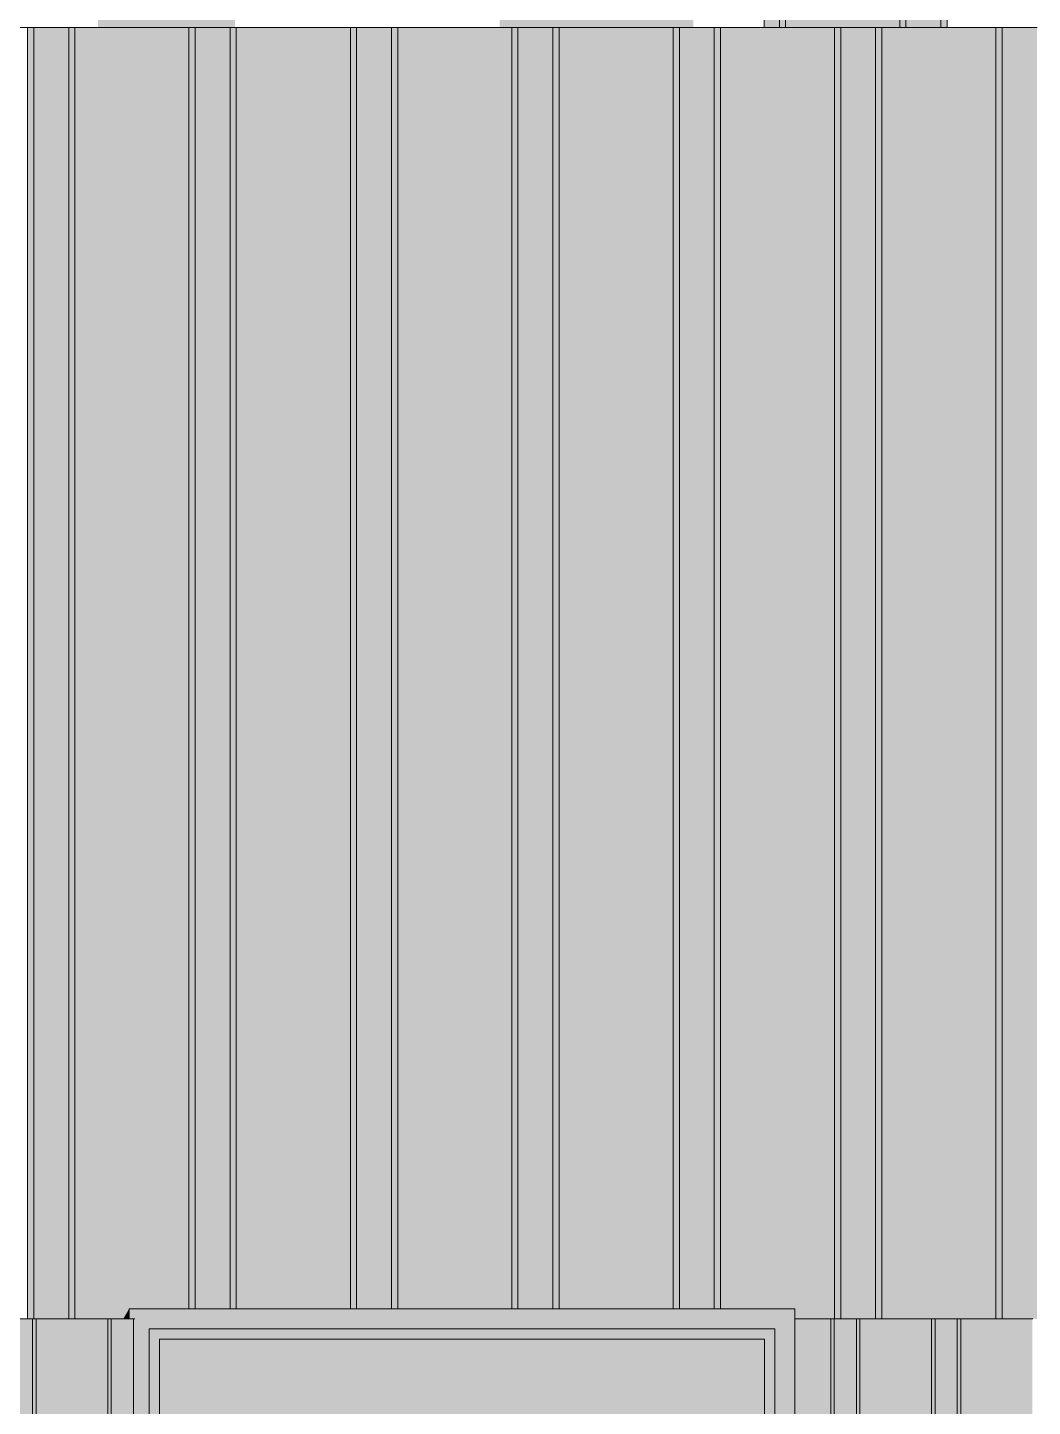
# Model space of a CAD drawing. Header units: millimetres. Extents: x 365175 to 2667127, y -330297 to -162108.
# Drawn here: x 2029477 to 2031968, y -322311 to -318894 of the extents above; entities that cross this region are included whole.
import ezdxf

# ---------------------------------------------------------------- set-up
doc = ezdxf.new("R2010")
doc.units = ezdxf.units.MM
doc.header["$MEASUREMENT"] = 0
doc.layers.add('Fenêtres ARCHICAD', color=7, linetype='Continuous')

# ---------------------------------------------------------------- blocks, each defined once
blk = doc.blocks.new('Élément de coupe_796_2', base_point=(2255931.670114369, -327094.3607468656))
at = {"layer": 'Fenêtres ARCHICAD', "linetype": 'Continuous', "lineweight": 0, "true_color": 0x000000}
for points in [[(2029729.113893901, -322069.3607468656), (2029779.113893901, -322119.3607468656), (2031329.113893901, -322119.3607468656), (2031379.113893901, -322069.3607468656)], [(2029729.113915507, -322069.3607468656), (2029729.113915507, -322094.3607748052), (2029739.691613588, -322094.3607748052), (2029743.294238356, -322094.3607748052), (2029743.294238356, -327094.3607468656), (2029754.113943446, -327094.3607468656), (2029779.113821629, -327069.3607189259), (2029779.113821629, -322119.3607278666)], [(2031329.113913341, -327069.3607400968), (2031354.113913307, -327094.360740063), (2031379.113913273, -327094.360740063), (2031379.113913273, -322069.3607468656), (2031329.113913341, -322119.3607467979)], [(2029779.113821629, -322119.3607278666), (2029779.113821629, -322144.3607558063), (2029804.113924447, -322144.3607558063), (2031304.113878626, -322144.3607558063), (2031329.113906566, -322144.3607558063), (2031329.113906566, -322119.3607278666)], [(2029779.113821629, -322119.3607278666), (2029779.113821629, -322144.3607558063), (2029804.113924447, -322144.3607558063), (2031304.113878626, -322144.3607558063), (2031329.113906566, -322144.3607558063), (2031329.113906566, -322119.3607278666)], [(2029804.113924447, -322144.3607558063), (2029779.113821629, -322144.3607558063), (2029779.113821629, -327044.3607658645), (2029804.113924447, -327044.3607658645)], [(2029779.113821629, -322144.3607558063), (2029779.113821629, -322705.3324961328), (2029804.11391729, -322705.3325985483), (2029804.11391729, -322144.3607849923)], [(2029804.113829563, -322723.644089478), (2030982.511175225, -322723.6441914229), (2030982.51110113, -327044.3608113028), (2031304.113915649, -327044.3607343917), (2031304.113915649, -322144.3607654655), (2029804.113903658, -322144.3607412693)], [(2029804.113893901, -327044.3607468656), (2031304.113893901, -327044.3607468656), (2031304.113893901, -322144.3607468656), (2029804.113893901, -322144.3607468656)], [(2031304.113893901, -327044.3607481894), (2031329.113893767, -327044.3607481894), (2031329.113893767, -322144.3607745416), (2031304.113893901, -322144.3607745416)], [(2031304.113893901, -327044.3607481894), (2031329.113893767, -327044.3607481894), (2031329.113893767, -322144.3607745416), (2031304.113893901, -322144.3607745416)]]:
    blk.add_hatch(color=18, dxfattribs=at).paths.add_polyline_path(points)
at = {"layer": 'Fenêtres ARCHICAD', "color": 7, "linetype": 'Continuous', "lineweight": 5}
for p, q in [((2029729.113893901, -322069.3607468656), (2029729.113893901, -322094.3607468645)), ((2031379.113893901, -322069.3607468656), (2029729.113893901, -322069.3607468656)), ((2031379.113893901, -327094.3607468656), (2031379.113893901, -322069.3607468656)), ((2029779.113893901, -327069.3607468656), (2029779.113893901, -322119.3607468656)), ((2029779.113893901, -322119.3607468656), (2031329.113893901, -322119.3607468656)), ((2031329.113893901, -322119.3607468656), (2031329.113893901, -327069.3607468656)), ((2029804.113893901, -327044.3607468656), (2029804.113893901, -322144.3607468656)), ((2029804.113893901, -322144.3607468656), (2031304.113893901, -322144.3607468656)), ((2031304.113893901, -322144.3607468656), (2031304.113893901, -327044.3607468656))]:
    blk.add_line(p, q, dxfattribs=at)
blk = doc.blocks.new('Élément de coupe_801_2', base_point=(2255931.670114369, -327094.3607468656))
at = {"linetype": 'Continuous', "lineweight": 0, "true_color": 0x000000}
for points in [[(2029489.691628403, -327094.3607468656), (2029489.691628403, -322094.3607468656), (2029434.691628403, -322094.3607468656), (2029434.691628403, -327094.3607468656)], [(2029489.691628403, -322094.3607468656), (2029489.691628403, -327094.3607468656), (2029498.33788642, -327094.3607468656), (2029498.33788642, -322094.3607468656)], [(2029497.329127588, -322094.3606828148), (2029498.33785741, -322128.5424403777), (2029498.337886819, -322094.3607557059)], [(2029676.045400652, -327094.3607468656), (2029676.045400652, -322094.3607468656), (2029498.337856155, -322094.3607468656), (2029498.337856155, -327094.3607468656)], [(2029498.337856155, -322094.3607468656), (2029498.337856155, -322128.5424568733), (2029559.743045608, -322128.5424751702), (2029594.780658954, -322094.3607748228)], [(2029516.641778528, -322387.346639787), (2029516.641844154, -327094.3607853214), (2029676.045433226, -327094.360728182), (2029676.045498852, -322094.3607039612)], [(2029676.045400652, -322094.3607468656), (2029676.045400652, -327094.3607468656), (2029684.691658669, -327094.3607468656), (2029684.691658669, -322094.3607468656)], [(2029676.045400652, -322094.3607468656), (2029676.045400652, -327094.3607468656), (2029684.691658669, -327094.3607468656), (2029684.691658669, -322094.3607468656)], [(2029739.691628403, -327094.3607468656), (2029739.691628403, -322094.3607468656), (2029684.691628403, -322094.3607468656), (2029684.691628403, -327094.3607468656)], [(2029743.2942233, -322094.3607468656), (2029739.691628403, -322094.3607468656), (2029739.691628403, -327094.3607468656), (2029743.2942233, -327094.3607468656)]]:
    blk.add_hatch(color=18, dxfattribs=at).paths.add_polyline_path(points)
at = {"color": 7, "linetype": 'Continuous', "lineweight": 5}
for p, q in [((2029434.691628403, -322094.3607468656), (2029489.691628403, -322094.3607468656)), ((2029489.691628403, -327094.3607468656), (2029489.691628403, -322094.3607468656)), ((2029489.691628403, -322094.3607468656), (2029497.329129584, -322094.3607468656)), ((2029498.337856155, -327094.3607468656), (2029498.337856155, -322094.3607468656)), ((2029594.780651036, -322094.3607468656), (2029676.045400652, -322094.3607468656)), ((2029676.045400652, -327094.3607468656), (2029676.045400652, -322094.3607468656)), ((2029676.045400652, -322094.3607468656), (2029684.691628403, -322094.3607468656)), ((2029684.691628403, -327094.3607468656), (2029684.691628403, -322094.3607468656)), ((2029684.691628403, -322094.3607468656), (2029739.691628403, -322094.3607468656)), ((2029739.691628403, -327094.3607468656), (2029739.691628403, -322094.3607468656)), ((2029739.691628403, -322094.3607468656), (2029743.2942233, -322094.3607468656))]:
    blk.add_line(p, q, dxfattribs=at)
blk = doc.blocks.new('Élément de coupe_802_2', base_point=(2255931.670114369, -327094.3607468656))
at = {"linetype": 'Continuous', "lineweight": 0, "true_color": 0x000000}
for points in [[(2031467.967681401, -322094.3607748052), (2031379.113894342, -322094.3607748052), (2031379.113894342, -327094.3607468656), (2031467.967681401, -327094.3607468656)], [(2031379.113894342, -327094.3607126883), (2031467.967693349, -327094.3607400123), (2031467.967693349, -322094.3607663623), (2031379.113894342, -322257.6750152885)], [(2031467.96766615, -322094.3607468656), (2031467.96766615, -327094.3607468656), (2031476.613924167, -327094.3607468656), (2031476.613924167, -322094.3607468656)], [(2031467.96766615, -322094.3607468656), (2031467.96766615, -327094.3607468656), (2031476.613924167, -327094.3607468656), (2031476.613924167, -322094.3607468656)], [(2031531.613893901, -327094.3607468656), (2031531.613893901, -322094.3607468656), (2031476.613893901, -322094.3607468656), (2031476.613893901, -327094.3607468656)], [(2031531.613893901, -322094.3607468656), (2031531.613893901, -327094.3607468656), (2031540.260151918, -327094.3607468656), (2031540.260151918, -322094.3607468656)], [(2031539.251393086, -322094.360760177), (2031540.260122908, -322128.5425177399), (2031540.260152317, -322094.3607557064)], [(2031540.260119415, -322094.3607481492), (2031540.260119415, -322128.5424581569), (2031559.742945825, -322128.5424440838), (2031594.780624796, -322094.360706095)], [(2031717.96766615, -327094.3607468656), (2031717.96766615, -322094.3607468656), (2031540.260121653, -322094.3607468656), (2031540.260121653, -327094.3607468656)], [(2031558.564041788, -322387.3466410706), (2031558.564107414, -327094.3607105803), (2031717.967696486, -327094.3607294656), (2031717.967696486, -322094.3607428864)], [(2031717.96766615, -322094.3607468656), (2031717.96766615, -327094.3607468656), (2031726.613924167, -327094.3607468656), (2031726.613924167, -322094.3607468656)], [(2031717.96766615, -322094.3607468656), (2031717.96766615, -327094.3607468656), (2031726.613924167, -327094.3607468656), (2031726.613924167, -322094.3607468656)], [(2031781.613893901, -327094.3607468656), (2031781.613893901, -322094.3607468656), (2031726.613893901, -322094.3607468656), (2031726.613893901, -327094.3607468656)], [(2031781.613893901, -322094.3607468656), (2031781.613893901, -327094.3607468656), (2031790.260151918, -327094.3607468656), (2031790.260151918, -322094.3607468656)], [(2031790.260086188, -322094.3607468656), (2031790.260086188, -327094.3606723597), (2031967.967629759, -327094.3607468656), (2031967.967629759, -322094.3607468656)], [(2031808.564074185, -322387.3466781397), (2031808.564074185, -327094.3607848005), (2031967.967597615, -327094.3607653026), (2031967.967597615, -322094.3607792442), (2031873.243078303, -322094.360693037), (2031873.243078303, -322128.5424030413), (2031949.370589882, -322128.5423398693)]]:
    blk.add_hatch(color=18, dxfattribs=at).paths.add_polyline_path(points)
at = {"color": 7, "linetype": 'Continuous', "lineweight": 5}
for p, q in [((2031379.113893901, -322094.3607468656), (2031467.96766615, -322094.3607468656)), ((2031467.96766615, -327094.3607468656), (2031467.96766615, -322094.3607468656)), ((2031467.96766615, -322094.3607468656), (2031476.613893901, -322094.3607468656)), ((2031476.613893901, -327094.3607468656), (2031476.613893901, -322094.3607468656)), ((2031476.613893901, -322094.3607468656), (2031531.613893901, -322094.3607468656)), ((2031531.613893901, -327094.3607468656), (2031531.613893901, -322094.3607468656)), ((2031531.613893901, -322094.3607468656), (2031539.251395082, -322094.3607468656)), ((2031540.260121653, -327094.3607468656), (2031540.260121653, -322094.3607468656)), ((2031594.780651037, -322094.3607468656), (2031717.96766615, -322094.3607468656)), ((2031717.96766615, -327094.3607468656), (2031717.96766615, -322094.3607468656)), ((2031717.96766615, -322094.3607468656), (2031726.613893901, -322094.3607468656)), ((2031726.613893901, -327094.3607468656), (2031726.613893901, -322094.3607468656)), ((2031726.613893901, -322094.3607468656), (2031781.613893901, -322094.3607468656)), ((2031781.613893901, -327094.3607468656), (2031781.613893901, -322094.3607468656)), ((2031781.613893901, -322094.3607468656), (2031790.260121653, -322094.3607468656)), ((2031790.260121653, -327094.3607468656), (2031790.260121653, -322094.3607468656)), ((2031790.260121653, -322094.3607468656), (2031877.416995963, -322094.3607468656))]:
    blk.add_line(p, q, dxfattribs=at)
blk = doc.blocks.new('Élément de coupe_834_2', base_point=(2255931.670114369, -327094.3607468656))
at = {"linetype": 'Continuous', "lineweight": 0, "true_color": 0x000000}
for points in [[(2029477.416995963, -318894.3607468656), (2029477.416995963, -322094.3607706836), (2029492.848796378, -322094.3607706836), (2029492.848844062, -318894.3607468656)], [(2029477.416995963, -318894.3607468656), (2029477.416995963, -322094.3607706836), (2029492.848796378, -322094.3607706836), (2029492.848844062, -318894.3607468656)], [(2029492.848827956, -318894.3607468656), (2029492.848780273, -322094.3607706836), (2029579.348840521, -322094.3607706836), (2029579.348840521, -318894.3607468656)], [(2029579.3488235, -318894.3607468656), (2029579.348871184, -322094.3607706836), (2029594.780623915, -322094.3607706836), (2029594.780671599, -318894.3607468656)], [(2029877.417028299, -318894.3607468656), (2029594.78063858, -318894.3607468656), (2029594.78063858, -322094.3607722308), (2029729.113949136, -322094.3607722308), (2029729.113949136, -322069.3607005069), (2029877.416980615, -322069.3607005069)], [(2029873.243021466, -322069.3607325926), (2029877.416978797, -322069.3607015495), (2029877.416978797, -318894.3607196462), (2029873.243021466, -318928.5424343759)], [(2029877.417009931, -318894.3607468656), (2029877.41696262, -322069.3607392749), (2029892.848845585, -322069.3607392749), (2029892.848845585, -318894.3607468656)], [(2029877.417009931, -318894.3607468656), (2029877.41696262, -322069.3607392749), (2029892.848845585, -322069.3607392749), (2029892.848845585, -318894.3607468656)], [(2029892.848836636, -318894.3607468656), (2029892.848883948, -322069.3607392749), (2029979.348860644, -322069.3607392749), (2029979.348813333, -318894.3607468656)], [(2029979.348814285, -318894.3607468656), (2029979.348861596, -322069.3607392749), (2029994.780602627, -322069.3607392749), (2029994.780649938, -318894.3607468656)], [(2029994.780650667, -318894.3607468656), (2029994.780603355, -322069.3607392749), (2030277.417050508, -322069.3607392749), (2030277.417003197, -318894.3607468656)], [(2030273.242991645, -318928.5424321801), (2030273.242991645, -322069.3607290256), (2030277.417034957, -322069.3607481946), (2030277.416949106, -318894.3607661098)], [(2030277.416996103, -318894.3607468656), (2030277.417043414, -322069.3607392749), (2030292.848784445, -322069.3607392749), (2030292.848831757, -318894.3607468656)], [(2030277.416996103, -318894.3607468656), (2030277.417043414, -322069.3607392749), (2030292.848784445, -322069.3607392749), (2030292.848831757, -318894.3607468656)], [(2030292.848813489, -318894.3607468656), (2030292.848813489, -322069.3607392749), (2030379.348790185, -322069.3607392749), (2030379.348790185, -318894.3607468656)], [(2030379.348788938, -318894.3607468656), (2030379.348788938, -322069.3607392749), (2030394.780671903, -322069.3607392749), (2030394.780624592, -318894.3607468656)], [(2030394.780645877, -318894.3607468656), (2030394.780693189, -322069.3607392749), (2030677.416998407, -322069.3607392749), (2030677.416998407, -318894.3607468656)], [(2030673.2430049, -318928.5424228408), (2030673.2430049, -322069.3606915605), (2030677.417005249, -322069.3607353504), (2030677.416919399, -318894.3608314245)], [(2030677.416991632, -318894.3607468656), (2030677.416991632, -322069.3607392749), (2030692.848779975, -322069.3607392749), (2030692.848827286, -318894.3607468656)], [(2030677.416991632, -318894.3607468656), (2030677.416991632, -322069.3607392749), (2030692.848779975, -322069.3607392749), (2030692.848827286, -318894.3607468656)], [(2030692.848836526, -318894.3607468656), (2030692.848789215, -322069.3607392749), (2030779.348860534, -322069.3607392749), (2030779.348813222, -318894.3607468656)], [(2030779.348805344, -318894.3607468656), (2030779.348899966, -322069.3607392749), (2030794.780640998, -322069.3607392749), (2030794.780640998, -318894.3607468656)], [(2030794.780639807, -318894.3607468656), (2030794.780639807, -322069.3607392749), (2031077.416992337, -322069.3607392749), (2031077.416992337, -318894.3607468656)], [(2031077.416980525, -318894.3607712616), (2031073.242980212, -318928.542461344), (2031073.242980212, -322069.360751987), (2031077.416980525, -322069.3607460499)], [(2031077.416974797, -318894.3607468656), (2031077.416974797, -322069.3607392749), (2031092.848857762, -322069.3607392749), (2031092.848810451, -318894.3607468656)], [(2031077.416974797, -318894.3607468656), (2031077.416974797, -322069.3607392749), (2031092.848857762, -322069.3607392749), (2031092.848810451, -318894.3607468656)], [(2031092.848823225, -318894.3607468656), (2031092.848870537, -322069.3607392749), (2031179.348847233, -322069.3607392749), (2031179.348799922, -318894.3607468656)], [(2031179.348800874, -318894.3607468656), (2031179.348848185, -322069.3607392749), (2031194.780589216, -322069.3607392749), (2031194.780636527, -318894.3607468656)], [(2031194.780615533, -318894.3607468656), (2031194.780615533, -322069.3607005069), (2031379.113974169, -322069.3607005069), (2031379.113974169, -322094.3607722308), (2031477.416957567, -322094.3607722308), (2031477.417005251, -318894.3607468656)], [(2031477.417012642, -318894.3607039828), (2031473.24301015, -318928.542459816), (2031473.243053396, -322094.360723178), (2031477.416969395, -322094.3607654465)], [(2031477.416996971, -318894.3607468656), (2031477.416949288, -322094.3607706836), (2031492.84884507, -322094.3607706836), (2031492.84884507, -318894.3607468656)], [(2031477.416996971, -318894.3607468656), (2031477.416949288, -322094.3607706836), (2031492.84884507, -322094.3607706836), (2031492.84884507, -318894.3607468656)], [(2031492.8488235, -318894.3607468656), (2031492.8488235, -322094.3607706836), (2031579.348788381, -322094.3607706836), (2031579.348836065, -318894.3607468656)], [(2031579.348807595, -318894.3607468656), (2031579.348807595, -322094.3607706836), (2031594.780703378, -322094.3607706836), (2031594.780655694, -318894.3607468656)], [(2031877.416992935, -318894.3607468656), (2031594.780651036, -318894.3607468656), (2031594.78069872, -322094.3607706836), (2031877.416992935, -322094.3607706836)], [(2031877.416961516, -318894.3607535934), (2031873.243002272, -318928.5424345053), (2031873.243002272, -322094.3607712414), (2031877.417004763, -322094.3607638993)], [(2031892.8488235, -322094.3607468656), (2031892.8488235, -318894.3607468656), (2031877.416995963, -318894.3607468656), (2031877.416995963, -322094.3607468656)], [(2031892.8488235, -322094.3607468656), (2031892.8488235, -318894.3607468656), (2031877.416995963, -318894.3607468656), (2031877.416995963, -322094.3607468656)], [(2031979.3488235, -322094.3607468656), (2031979.3488235, -318894.3607468656), (2031892.8488235, -318894.3607468656), (2031892.8488235, -322094.3607468656)], [(2029714.774467629, -322094.360781313), (2029729.113962869, -322094.360766517), (2029729.113962869, -322069.3607098847)]]:
    blk.add_hatch(color=18, dxfattribs=at).paths.add_polyline_path(points)
at = {"color": 7, "linetype": 'Continuous', "lineweight": 5}
for p, q in [((2029194.780651036, -318894.3607468656), (2029477.416995963, -318894.3607468656)), ((2029477.416995963, -322094.3607468656), (2029477.416995963, -318894.3607468656)), ((2029477.416995963, -318894.3607468656), (2029492.8488235, -318894.3607468656)), ((2029492.8488235, -322094.3607468656), (2029492.8488235, -318894.3607468656)), ((2029492.8488235, -318894.3607468656), (2029579.3488235, -318894.3607468656)), ((2029579.3488235, -322094.3607468656), (2029579.3488235, -318894.3607468656)), ((2029579.3488235, -318894.3607468656), (2029594.780651036, -318894.3607468656)), ((2029594.780651036, -322094.3607468656), (2029594.780651036, -318894.3607468656)), ((2029594.780651036, -318894.3607468656), (2029877.416995963, -318894.3607468656)), ((2029877.416995963, -322069.3607468655), (2029877.416995963, -318894.3607468656)), ((2029877.416995963, -318894.3607468656), (2029892.8488235, -318894.3607468656)), ((2029892.8488235, -322069.3607468655), (2029892.8488235, -318894.3607468656)), ((2029892.8488235, -318894.3607468656), (2029979.3488235, -318894.3607468656)), ((2029979.3488235, -322069.3607468655), (2029979.3488235, -318894.3607468656)), ((2029979.3488235, -318894.3607468656), (2029994.780651036, -318894.3607468656)), ((2029994.780651036, -322069.3607468655), (2029994.780651036, -318894.3607468656)), ((2029994.780651036, -318894.3607468656), (2030277.416995963, -318894.3607468656)), ((2030277.416995963, -322069.3607468655), (2030277.416995963, -318894.3607468656)), ((2030277.416995963, -318894.3607468656), (2030292.8488235, -318894.3607468656)), ((2030292.8488235, -322069.3607468655), (2030292.8488235, -318894.3607468656)), ((2030292.8488235, -318894.3607468656), (2030379.3488235, -318894.3607468656)), ((2030379.3488235, -322069.3607468655), (2030379.3488235, -318894.3607468656)), ((2030379.3488235, -318894.3607468656), (2030394.780651036, -318894.3607468656)), ((2030394.780651036, -322069.3607468655), (2030394.780651036, -318894.3607468656)), ((2030394.780651036, -318894.3607468656), (2030677.416995963, -318894.3607468656)), ((2030677.416995963, -322069.3607468655), (2030677.416995963, -318894.3607468656)), ((2030677.416995963, -318894.3607468656), (2030692.8488235, -318894.3607468656)), ((2030692.8488235, -322069.3607468655), (2030692.8488235, -318894.3607468656)), ((2030692.8488235, -318894.3607468656), (2030779.3488235, -318894.3607468656)), ((2030779.3488235, -322069.3607468655), (2030779.3488235, -318894.3607468656)), ((2030779.3488235, -318894.3607468656), (2030794.780651036, -318894.3607468656)), ((2030794.780651036, -322069.3607468655), (2030794.780651036, -318894.3607468656)), ((2030794.780651036, -318894.3607468656), (2031077.416995963, -318894.3607468656)), ((2031077.416995963, -322069.3607468655), (2031077.416995963, -318894.3607468656)), ((2031077.416995963, -318894.3607468656), (2031092.8488235, -318894.3607468656)), ((2031092.8488235, -322069.3607468655), (2031092.8488235, -318894.3607468656)), ((2031092.8488235, -318894.3607468656), (2031179.3488235, -318894.3607468656)), ((2031179.3488235, -322069.3607468655), (2031179.3488235, -318894.3607468656)), ((2031179.3488235, -318894.3607468656), (2031194.780651036, -318894.3607468656)), ((2031194.780651036, -322069.3607468655), (2031194.780651036, -318894.3607468656)), ((2031194.780651036, -318894.3607468656), (2031477.416995963, -318894.3607468656)), ((2031477.416995963, -322094.3607468656), (2031477.416995963, -318894.3607468656)), ((2031477.416995963, -318894.3607468656), (2031492.8488235, -318894.3607468656)), ((2031492.8488235, -322094.3607468656), (2031492.8488235, -318894.3607468656)), ((2031492.8488235, -318894.3607468656), (2031579.3488235, -318894.3607468656)), ((2031579.3488235, -322094.3607468656), (2031579.3488235, -318894.3607468656)), ((2031579.3488235, -318894.3607468656), (2031594.780651036, -318894.3607468656)), ((2031594.780651036, -322094.3607468656), (2031594.780651036, -318894.3607468656)), ((2031594.780651036, -318894.3607468656), (2031877.416995963, -318894.3607468656)), ((2031877.416995963, -322094.3607468656), (2031877.416995963, -318894.3607468656)), ((2031877.416995963, -318894.3607468656), (2031892.8488235, -318894.3607468656)), ((2031892.8488235, -322094.3607468656), (2031892.8488235, -318894.3607468656)), ((2031892.8488235, -318894.3607468656), (2031979.3488235, -318894.3607468656)), ((2029579.3488235, -322094.3607468656), (2029497.329129584, -322094.3607468656)), ((2029594.780651036, -322094.3607468656), (2029579.3488235, -322094.3607468656)), ((2031579.3488235, -322094.3607468656), (2031539.251395082, -322094.3607468656)), ((2031594.780651036, -322094.3607468656), (2031579.3488235, -322094.3607468656)), ((2031892.8488235, -322094.3607468656), (2031877.416995963, -322094.3607468656)), ((2031968.976392721, -322094.3607468656), (2031892.8488235, -322094.3607468656))]:
    blk.add_line(p, q, dxfattribs=at)
blk = doc.blocks.new('Élément de coupe_1161_2', base_point=(2255931.670114369, -327094.3607468656))
at = {"linetype": 'Continuous', "lineweight": 0, "true_color": 0x000000}
for points in [[(2031340.923012192, -308594.3607468656), (2031254.423105803, -308594.3607468656), (2031254.423105803, -313045.3100831702), (2031303.317593711, -313080.270544499), (2031303.317593711, -318894.3607785968), (2031340.923012192, -318894.3607785968)], [(2031340.923013197, -308594.3607468656), (2031340.923013197, -318894.3607692173), (2031356.354849261, -318894.3607692173), (2031356.354849261, -308594.3607468656)], [(2031356.35484911, -318894.3607592092), (2031477.416893919, -318894.3607592092), (2031638.991212191, -318894.3607592092), (2031638.991212191, -308594.3608539869), (2031356.35484911, -308594.3608539869)], [(2031634.81719376, -318894.3608713529), (2031638.991266042, -318894.3607937334), (2031638.991128927, -308594.3607454328), (2031634.81719376, -308628.5425060278)], [(2031638.991276171, -318894.3607692173), (2031654.423112234, -318894.3607692173), (2031654.423112234, -308594.3607468656), (2031638.991276171, -308594.3607468656)], [(2031638.991276171, -318894.3607692173), (2031654.423112234, -318894.3607692173), (2031654.423112234, -308594.3607468656), (2031638.991276171, -308594.3607468656)], [(2031654.423112234, -318894.3607692173), (2031740.923027297, -318894.3607692173), (2031740.923027297, -308594.3607468656), (2031654.423112234, -308594.3607468656)], [(2031740.923027297, -318894.3607692173), (2031756.35486336, -318894.3607692173), (2031756.35486336, -308594.3607468656), (2031740.923027297, -308594.3607468656)]]:
    blk.add_hatch(color=18, dxfattribs=at).paths.add_polyline_path(points)
at = {"color": 7, "linetype": 'Continuous', "lineweight": 5}
for p, q in [((2031340.923018366, -318894.3607468656), (2031340.923018366, -308594.3607468656)), ((2031356.354845902, -318894.3607468656), (2031356.354845902, -308594.3607468656)), ((2031638.991190829, -318894.3607468656), (2031638.991190829, -308594.3607468656)), ((2031654.423018366, -318894.3607468656), (2031654.423018366, -308594.3607468656)), ((2031740.923018366, -318894.3607468656), (2031740.923018366, -308594.3607468656)), ((2031756.354845902, -318894.3607468656), (2031756.354845902, -308594.3607468656))]:
    blk.add_line(p, q, dxfattribs=at)
blk = doc.blocks.new('Élément de coupe_1287_2', base_point=(2255931.670114369, -327094.3607468656))
at = {"linetype": 'Continuous', "lineweight": 0, "true_color": 0x000000}
for points in [[(2029651.80185006, -318894.3607537721), (2029877.417086912, -318894.3607537721), (2029991.361129739, -318894.3607537721), (2029991.361129739, -313080.2703773583), (2029651.80185006, -313080.2703773583)], [(2030647.339264597, -318894.3607678424), (2030677.417172894, -318894.3607678424), (2030919.054203319, -318894.3607678424), (2030919.054203319, -313080.2706338175), (2030647.339264597, -313080.2706338175)], [(2030919.054387144, -313080.2704485443), (2030919.054387144, -318894.3608098621), (2031077.416955621, -318894.3605646451), (2031127.54886077, -318894.3605646451), (2031127.54886077, -313080.2704485443)]]:
    blk.add_hatch(color=18, dxfattribs=at).paths.add_polyline_path(points)
at = {"color": 7, "linetype": 'Continuous', "lineweight": 5}
blk.add_line((2031303.317499396, -313080.2704939211), (2031303.317499396, -318894.3607468656), dxfattribs=at)

msp = doc.modelspace()

# ---------------------------------------------------------------- block references
at = {"lineweight": 0}
for name in ['Élément de coupe_1161_2', 'Élément de coupe_1287_2', 'Élément de coupe_834_2', 'Élément de coupe_801_2', 'Élément de coupe_802_2']:
    msp.add_blockref(name, (2255931.670114369, -327094.3607468656), dxfattribs=at)
at = {"layer": 'Fenêtres ARCHICAD', "lineweight": 0}
msp.add_blockref('Élément de coupe_796_2', (2255931.670114369, -327094.3607468656), dxfattribs=at)

doc.saveas('drawing.dxf')
